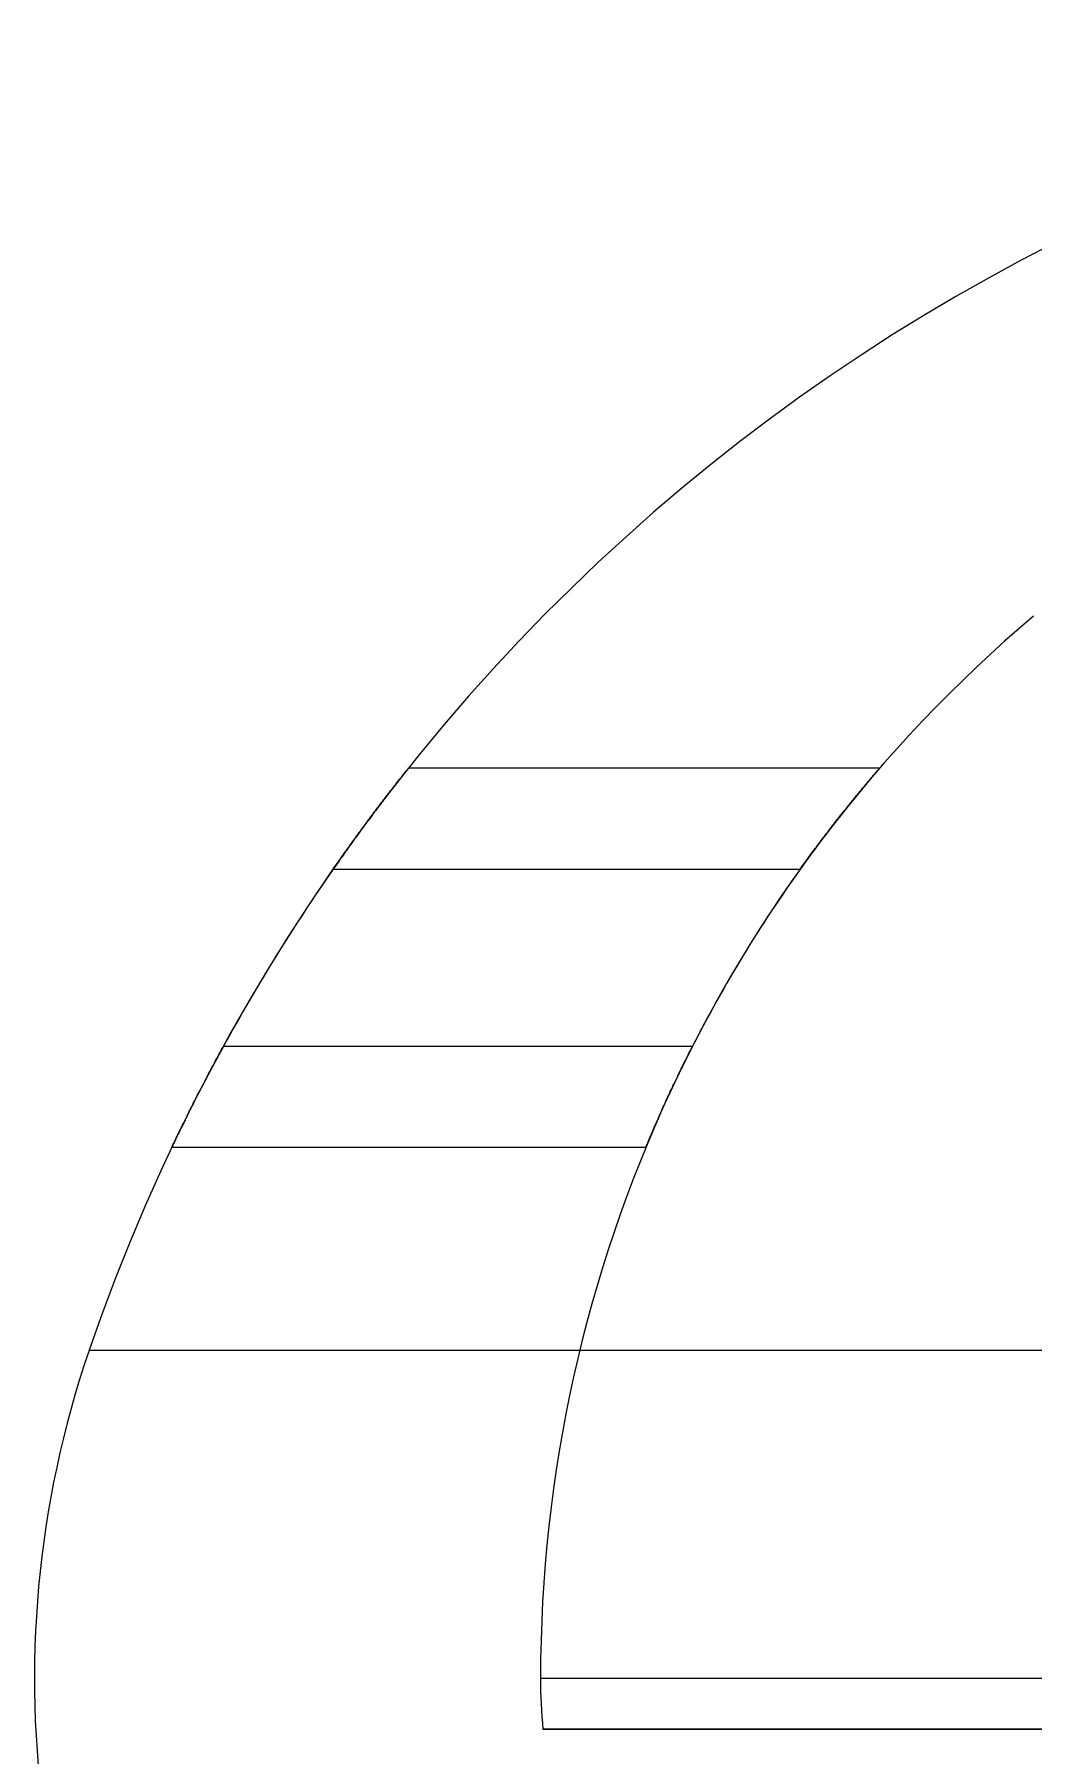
# Model space of a CAD drawing. Header units: millimetres. Extents: x -6 to 421, y -3 to 294.
# Drawn here: x 295.36 to 308.52, y 145.33 to 168.01 of the extents above; entities that cross this region are included whole.
import ezdxf

# ---------------------------------------------------------------- set-up
doc = ezdxf.new("R2010")
doc.units = ezdxf.units.MM

msp = doc.modelspace()

# ---------------------------------------------------------------- linework, layer by layer
at = {"color": 7, "linetype": 'Continuous', "lineweight": 15}
for p, q in [((300.287, 158.348), (306.495, 158.348)), ((299.293, 157.015), (305.445, 157.015)), ((297.847, 154.681), (304.026, 154.681)), ((297.166, 153.348), (303.412, 153.348)), ((315.356, 150.672), (296.077, 150.672)), ((315.356, 150.672), (296.077, 150.672)), ((315.865, 146.348), (302.023, 146.348)), ((315.865, 146.348), (302.023, 146.348)), ((317.356, 145.681), (302.056, 145.681)), ((317.356, 145.681), (302.056, 145.681)), ((323.689, 145.681), (302.056, 145.681)), ((302.056, 145.681), (317.023, 145.681)), ((316.356, 145.681), (302.056, 145.681))]:
    msp.add_line(p, q, dxfattribs=at)
for centre, radius, start, end in [((320.356, 142.348), 25.667, 18.9246, 161.0754), ((320.356, 142.348), 25.667, 18.9246, 161.0754), ((320.356, 146.348), 18.333, 130.2142, 180), ((320.356, 146.348), 18.333, 130.2142, 180), ((320.356, 146.348), 18.333, 130.2142, 180), ((320.356, 146.348), 18.333, 130.2142, 180), ((320.356, 146.348), 18.333, 130.2142, 180), ((320.356, 146.348), 18.333, 130.2142, 180), ((320.356, 146.348), 18.333, 130.2142, 180), ((320.356, 146.348), 18.333, 130.2142, 180), ((320.356, 146.348), 18.333, 130.2142, 180), ((320.356, 146.348), 18.333, 130.2142, 180), ((320.356, 146.348), 18.333, 130.2142, 180), ((320.356, 146.348), 18.333, 130.2142, 180), ((320.356, 146.348), 18.333, 130.2142, 180), ((320.356, 142.348), 25.667, 145.1501, 151.2807), ((320.356, 142.348), 25.667, 145.1501, 151.2807), ((320.356, 142.348), 25.667, 145.1501, 151.2807), ((320.356, 142.348), 25.667, 145.1501, 151.2807), ((320.356, 142.348), 25.667, 145.1501, 151.2807), ((320.356, 142.348), 25.667, 145.1501, 151.2807), ((320.356, 142.348), 25.667, 145.1501, 151.2807), ((320.356, 142.348), 25.667, 145.1501, 151.2807), ((320.356, 142.348), 25.667, 145.1501, 151.2807), ((320.356, 142.348), 25.667, 145.1501, 151.2807), ((320.356, 142.348), 25.667, 145.1501, 151.2807), ((320.356, 142.348), 25.667, 145.1501, 151.2807), ((320.356, 142.348), 25.667, 145.1501, 151.2807), ((320.356, 142.348), 25.667, 145.1501, 151.2807), ((320.356, 146.348), 18.333, 144.4215, 152.9643), ((320.356, 146.348), 18.333, 144.4215, 152.9643), ((320.356, 146.348), 18.333, 144.4215, 152.9643), ((320.356, 146.348), 18.333, 144.4215, 152.9643), ((320.356, 146.348), 18.333, 144.4215, 152.9643), ((320.356, 146.348), 18.333, 144.4215, 152.9643), ((320.356, 146.348), 18.333, 144.4215, 152.9643), ((320.356, 146.348), 18.333, 144.4215, 152.9643), ((320.356, 146.348), 18.333, 144.4215, 152.9643), ((320.356, 146.348), 18.333, 144.4215, 152.9643), ((320.356, 146.348), 18.333, 144.4215, 152.9643), ((320.356, 146.348), 18.333, 144.4215, 152.9643), ((320.356, 146.348), 18.333, 144.4215, 152.9643), ((320.356, 146.348), 18.333, 144.4215, 152.9643), ((308.689, 146.348), 13.333, 161.0754, 270), ((308.689, 146.348), 13.333, 161.0754, 270), ((308.689, 146.348), 6.667, 180, 185.7392), ((308.689, 146.348), 6.667, 180, 185.7392), ((308.689, 146.348), 6.667, 180, 185.7392), ((308.689, 146.348), 6.667, 180, 185.7392), ((308.689, 146.348), 6.667, 180, 185.7392), ((308.689, 146.348), 6.667, 180, 185.7392), ((308.689, 146.348), 6.667, 180, 185.7392), ((308.689, 146.348), 6.667, 180, 185.7392), ((308.689, 146.348), 6.667, 180, 185.7392), ((308.689, 146.348), 6.667, 180, 185.7392), ((308.689, 146.348), 6.667, 180, 185.7392), ((308.689, 146.348), 6.667, 180, 185.7392), ((308.689, 146.348), 6.667, 180, 185.7392)]:
    msp.add_arc(centre, radius, start, end, dxfattribs=at)
for points, knots in [([(300.287, 158.348), (300.287, 158.348), (300.286, 158.348), (300.284, 158.345), (300.276, 158.335), (300.263, 158.319), (300.246, 158.297), (300.224, 158.27), (300.199, 158.238), (300.17, 158.201), (300.137, 158.159), (300.099, 158.11), (300.056, 158.054), (300.01, 157.995), (299.958, 157.927), (299.9, 157.851), (299.837, 157.767), (299.771, 157.679), (299.707, 157.593), (299.648, 157.513), (299.593, 157.437), (299.537, 157.36), (299.48, 157.281), (299.423, 157.2), (299.36, 157.112), (299.317, 157.05), (299.293, 157.015)], [0, 0, 0, 0, 0.006837, 0.044663, 0.082491, 0.121433, 0.160377, 0.198131, 0.235888, 0.274501, 0.313117, 0.355982, 0.398851, 0.44258, 0.486313, 0.537952, 0.589595, 0.642278, 0.694963, 0.736293, 0.777651, 0.818983, 0.861272, 0.903588, 0.945878, 1, 1, 1, 1]), ([(299.293, 157.015), (299.311, 157.041), (299.347, 157.092), (299.401, 157.17), (299.456, 157.247), (299.513, 157.327), (299.573, 157.41), (299.635, 157.495), (299.697, 157.579), (299.758, 157.662), (299.819, 157.744), (299.873, 157.815), (299.92, 157.878), (299.961, 157.932), (300.001, 157.984), (300.04, 158.034), (300.077, 158.081), (300.114, 158.129), (300.15, 158.176), (300.181, 158.215), (300.205, 158.246), (300.225, 158.27), (300.244, 158.294), (300.261, 158.316), (300.274, 158.332), (300.282, 158.342), (300.286, 158.347), (300.286, 158.348), (300.287, 158.348)], [0, 0, 0, 0, 0.0401309, 0.0802623, 0.1207625, 0.1612629, 0.2076408, 0.2540545, 0.3004297, 0.3482689, 0.3961517, 0.4439847, 0.4791618, 0.5143586, 0.5495327, 0.58563, 0.621756, 0.6578481, 0.7007392, 0.7436268, 0.7729887, 0.8023749, 0.8317346, 0.8730798, 0.9144235, 0.9429397, 0.9714842, 1, 1, 1, 1]), ([(300.287, 158.348), (300.287, 158.348), (300.286, 158.348), (300.284, 158.345), (300.276, 158.335), (300.263, 158.319), (300.246, 158.297), (300.224, 158.27), (300.199, 158.238), (300.17, 158.201), (300.137, 158.159), (300.099, 158.11), (300.056, 158.054), (300.01, 157.995), (299.958, 157.927), (299.9, 157.851), (299.837, 157.767), (299.771, 157.679), (299.707, 157.593), (299.648, 157.513), (299.593, 157.437), (299.537, 157.36), (299.48, 157.281), (299.423, 157.2), (299.36, 157.112), (299.317, 157.05), (299.293, 157.015)], [0, 0, 0, 0, 0.006838, 0.044663, 0.082489, 0.121431, 0.160378, 0.198131, 0.235887, 0.274501, 0.313116, 0.355982, 0.398851, 0.442579, 0.486313, 0.537951, 0.589596, 0.642278, 0.694963, 0.736293, 0.777651, 0.818983, 0.861272, 0.903588, 0.945878, 1, 1, 1, 1]), ([(299.293, 157.015), (299.311, 157.041), (299.347, 157.092), (299.401, 157.17), (299.456, 157.247), (299.513, 157.327), (299.573, 157.41), (299.635, 157.495), (299.697, 157.579), (299.758, 157.662), (299.819, 157.744), (299.873, 157.815), (299.92, 157.878), (299.961, 157.932), (300.001, 157.984), (300.04, 158.034), (300.077, 158.081), (300.114, 158.129), (300.15, 158.176), (300.181, 158.215), (300.205, 158.246), (300.225, 158.27), (300.244, 158.294), (300.261, 158.316), (300.274, 158.332), (300.282, 158.342), (300.286, 158.347), (300.286, 158.348), (300.287, 158.348)], [0, 0, 0, 0, 0.040131, 0.080262, 0.120762, 0.161263, 0.207641, 0.254055, 0.30043, 0.348269, 0.396152, 0.443985, 0.479162, 0.514359, 0.549533, 0.585631, 0.621756, 0.657848, 0.70074, 0.743627, 0.77299, 0.802376, 0.831735, 0.873081, 0.914423, 0.94294, 0.971484, 1, 1, 1, 1]), ([(300.287, 158.348), (300.287, 158.348), (300.286, 158.348), (300.284, 158.345), (300.276, 158.335), (300.263, 158.319), (300.246, 158.297), (300.224, 158.27), (300.199, 158.238), (300.17, 158.201), (300.137, 158.159), (300.099, 158.11), (300.056, 158.054), (300.01, 157.995), (299.958, 157.927), (299.9, 157.851), (299.837, 157.767), (299.771, 157.679), (299.707, 157.593), (299.648, 157.513), (299.593, 157.437), (299.537, 157.36), (299.48, 157.281), (299.423, 157.2), (299.36, 157.112), (299.317, 157.05), (299.293, 157.015)], [0, 0, 0, 0, 0.006837, 0.044663, 0.082491, 0.121433, 0.160377, 0.198131, 0.235888, 0.274501, 0.313116, 0.355982, 0.398851, 0.44258, 0.486313, 0.537952, 0.589595, 0.642278, 0.694962, 0.736293, 0.777651, 0.818983, 0.861272, 0.903588, 0.945878, 1, 1, 1, 1]), ([(299.293, 157.015), (299.311, 157.041), (299.347, 157.092), (299.401, 157.17), (299.456, 157.247), (299.513, 157.327), (299.573, 157.41), (299.635, 157.495), (299.697, 157.579), (299.758, 157.662), (299.819, 157.744), (299.873, 157.815), (299.92, 157.878), (299.961, 157.932), (300.001, 157.984), (300.04, 158.034), (300.077, 158.081), (300.114, 158.129), (300.15, 158.176), (300.181, 158.215), (300.205, 158.246), (300.225, 158.27), (300.244, 158.294), (300.261, 158.316), (300.274, 158.332), (300.282, 158.342), (300.286, 158.347), (300.286, 158.348), (300.287, 158.348)], [0, 0, 0, 0, 0.040131, 0.080262, 0.120762, 0.161263, 0.207641, 0.254055, 0.30043, 0.348269, 0.396152, 0.443985, 0.479162, 0.514359, 0.549533, 0.585631, 0.621756, 0.657848, 0.70074, 0.743627, 0.77299, 0.802376, 0.831735, 0.873081, 0.914423, 0.94294, 0.971484, 1, 1, 1, 1]), ([(299.293, 157.015), (299.311, 157.041), (299.347, 157.092), (299.401, 157.17), (299.456, 157.247), (299.513, 157.327), (299.573, 157.41), (299.635, 157.495), (299.697, 157.579), (299.758, 157.662), (299.819, 157.744), (299.873, 157.815), (299.92, 157.878), (299.961, 157.932), (300.001, 157.984), (300.04, 158.034), (300.077, 158.081), (300.114, 158.129), (300.15, 158.176), (300.181, 158.215), (300.205, 158.246), (300.225, 158.27), (300.244, 158.294), (300.261, 158.316), (300.274, 158.332), (300.282, 158.342), (300.286, 158.347), (300.286, 158.348), (300.287, 158.348)], [0, 0, 0, 0, 0.040131, 0.080262, 0.120763, 0.161263, 0.207641, 0.254055, 0.30043, 0.348269, 0.396152, 0.443985, 0.479162, 0.514359, 0.549533, 0.585631, 0.621756, 0.657849, 0.70074, 0.743627, 0.77299, 0.802375, 0.831735, 0.873081, 0.914423, 0.94294, 0.971485, 1, 1, 1, 1]), ([(300.287, 158.348), (300.287, 158.348), (300.286, 158.348), (300.284, 158.345), (300.276, 158.335), (300.263, 158.319), (300.246, 158.297), (300.224, 158.27), (300.199, 158.238), (300.17, 158.201), (300.137, 158.159), (300.099, 158.11), (300.056, 158.054), (300.01, 157.995), (299.958, 157.927), (299.9, 157.851), (299.837, 157.767), (299.771, 157.679), (299.707, 157.593), (299.648, 157.513), (299.593, 157.437), (299.537, 157.36), (299.48, 157.281), (299.423, 157.2), (299.36, 157.112), (299.317, 157.05), (299.293, 157.015)], [0, 0, 0, 0, 0.006838, 0.044664, 0.082491, 0.121433, 0.160378, 0.198132, 0.235888, 0.274502, 0.313117, 0.355982, 0.398851, 0.44258, 0.486313, 0.537952, 0.589595, 0.642278, 0.694962, 0.736293, 0.777651, 0.818983, 0.861272, 0.903588, 0.945878, 1, 1, 1, 1]), ([(300.287, 158.348), (300.287, 158.348), (300.286, 158.348), (300.284, 158.345), (300.276, 158.335), (300.263, 158.319), (300.246, 158.297), (300.224, 158.27), (300.199, 158.238), (300.17, 158.201), (300.137, 158.159), (300.099, 158.11), (300.056, 158.054), (300.01, 157.995), (299.958, 157.927), (299.9, 157.851), (299.837, 157.767), (299.771, 157.679), (299.707, 157.593), (299.648, 157.513), (299.593, 157.437), (299.537, 157.36), (299.48, 157.281), (299.423, 157.2), (299.36, 157.112), (299.317, 157.05), (299.293, 157.015)], [0, 0, 0, 0, 0.006837, 0.044663, 0.082491, 0.121433, 0.160377, 0.198131, 0.235888, 0.274501, 0.313116, 0.355982, 0.398851, 0.44258, 0.486313, 0.537952, 0.589595, 0.642278, 0.694962, 0.736293, 0.777651, 0.818983, 0.861272, 0.903588, 0.945878, 1, 1, 1, 1]), ([(299.293, 157.015), (299.311, 157.041), (299.347, 157.092), (299.401, 157.17), (299.456, 157.247), (299.513, 157.327), (299.573, 157.41), (299.635, 157.495), (299.697, 157.579), (299.758, 157.662), (299.819, 157.744), (299.873, 157.815), (299.92, 157.878), (299.961, 157.932), (300.001, 157.984), (300.04, 158.034), (300.077, 158.081), (300.114, 158.129), (300.15, 158.176), (300.181, 158.215), (300.205, 158.246), (300.225, 158.27), (300.244, 158.294), (300.261, 158.316), (300.274, 158.332), (300.282, 158.342), (300.286, 158.347), (300.286, 158.348), (300.287, 158.348)], [0, 0, 0, 0, 0.040131, 0.080262, 0.120762, 0.161263, 0.207641, 0.254055, 0.30043, 0.348269, 0.396152, 0.443985, 0.479162, 0.514359, 0.549533, 0.585631, 0.621756, 0.657848, 0.70074, 0.743627, 0.77299, 0.802376, 0.831735, 0.873081, 0.914423, 0.94294, 0.971484, 1, 1, 1, 1]), ([(299.293, 157.015), (299.311, 157.041), (299.347, 157.092), (299.401, 157.17), (299.456, 157.247), (299.513, 157.327), (299.573, 157.41), (299.635, 157.495), (299.697, 157.579), (299.758, 157.662), (299.819, 157.744), (299.873, 157.815), (299.92, 157.878), (299.961, 157.932), (300.001, 157.984), (300.04, 158.034), (300.077, 158.081), (300.114, 158.129), (300.15, 158.176), (300.181, 158.215), (300.205, 158.246), (300.225, 158.27), (300.244, 158.294), (300.261, 158.316), (300.274, 158.332), (300.282, 158.342), (300.286, 158.347), (300.286, 158.348), (300.287, 158.348)], [0, 0, 0, 0, 0.0401309, 0.0802624, 0.1207628, 0.1612632, 0.2076412, 0.2540549, 0.3004302, 0.3482694, 0.3961523, 0.4439853, 0.4791624, 0.5143593, 0.5495326, 0.5856317, 0.6217568, 0.657849, 0.7007402, 0.7436267, 0.7729897, 0.8023772, 0.8317345, 0.873081, 0.9144234, 0.9429396, 0.9714856, 1, 1, 1, 1]), ([(300.287, 158.348), (300.287, 158.348), (300.286, 158.348), (300.284, 158.345), (300.276, 158.335), (300.263, 158.319), (300.246, 158.297), (300.224, 158.27), (300.199, 158.238), (300.17, 158.201), (300.137, 158.159), (300.099, 158.11), (300.056, 158.054), (300.01, 157.995), (299.958, 157.927), (299.9, 157.851), (299.837, 157.767), (299.771, 157.679), (299.707, 157.593), (299.648, 157.513), (299.593, 157.437), (299.537, 157.36), (299.48, 157.281), (299.423, 157.2), (299.36, 157.112), (299.317, 157.05), (299.293, 157.015)], [0, 0, 0, 0, 0.006837, 0.044663, 0.082491, 0.121433, 0.160377, 0.198131, 0.235888, 0.274501, 0.313116, 0.355982, 0.398851, 0.44258, 0.486313, 0.537952, 0.589595, 0.642278, 0.694962, 0.736293, 0.777651, 0.818983, 0.861272, 0.903588, 0.945878, 1, 1, 1, 1]), ([(300.287, 158.348), (300.287, 158.348), (300.286, 158.348), (300.284, 158.345), (300.276, 158.335), (300.263, 158.319), (300.246, 158.297), (300.224, 158.27), (300.199, 158.238), (300.17, 158.201), (300.137, 158.159), (300.099, 158.11), (300.056, 158.054), (300.01, 157.995), (299.958, 157.927), (299.9, 157.851), (299.837, 157.767), (299.771, 157.679), (299.707, 157.593), (299.648, 157.513), (299.593, 157.437), (299.537, 157.36), (299.48, 157.281), (299.423, 157.2), (299.36, 157.112), (299.317, 157.05), (299.293, 157.015)], [0, 0, 0, 0, 0.0068374, 0.0446636, 0.0824907, 0.1214327, 0.1603772, 0.1981314, 0.2358882, 0.2745014, 0.3131169, 0.3559823, 0.3988512, 0.4425805, 0.4863131, 0.537952, 0.5895955, 0.6422779, 0.6949625, 0.7362931, 0.7776509, 0.8189834, 0.8612725, 0.9035884, 0.9458777, 1, 1, 1, 1]), ([(299.293, 157.015), (299.311, 157.041), (299.347, 157.092), (299.401, 157.17), (299.456, 157.247), (299.513, 157.327), (299.573, 157.41), (299.635, 157.495), (299.697, 157.579), (299.758, 157.662), (299.819, 157.744), (299.873, 157.815), (299.92, 157.878), (299.961, 157.932), (300.001, 157.984), (300.04, 158.034), (300.077, 158.081), (300.114, 158.129), (300.15, 158.176), (300.181, 158.215), (300.205, 158.246), (300.225, 158.27), (300.244, 158.294), (300.261, 158.316), (300.274, 158.332), (300.282, 158.342), (300.286, 158.347), (300.286, 158.348), (300.287, 158.348)], [0, 0, 0, 0, 0.040131, 0.080262, 0.120763, 0.161263, 0.207641, 0.254055, 0.30043, 0.348269, 0.396152, 0.443985, 0.479162, 0.514359, 0.549533, 0.585631, 0.621756, 0.657848, 0.70074, 0.743627, 0.77299, 0.802376, 0.831735, 0.873081, 0.914423, 0.94294, 0.971485, 1, 1, 1, 1]), ([(306.495, 158.348), (306.495, 158.348), (306.494, 158.346), (306.487, 158.338), (306.474, 158.324), (306.457, 158.304), (306.437, 158.28), (306.412, 158.251), (306.383, 158.217), (306.352, 158.181), (306.319, 158.142), (306.285, 158.101), (306.248, 158.057), (306.209, 158.01), (306.169, 157.96), (306.123, 157.904), (306.073, 157.842), (306.017, 157.772), (305.96, 157.7), (305.901, 157.625), (305.84, 157.547), (305.782, 157.47), (305.724, 157.395), (305.669, 157.321), (305.613, 157.246), (305.557, 157.17), (305.501, 157.093), (305.464, 157.041), (305.445, 157.015)], [0, 0, 0, 0, 0.036245, 0.072492, 0.109812, 0.147136, 0.183218, 0.219303, 0.256189, 0.293079, 0.327016, 0.360985, 0.394929, 0.42984, 0.464778, 0.499694, 0.542592, 0.585527, 0.628431, 0.672564, 0.71673, 0.760866, 0.800321, 0.839797, 0.879252, 0.919494, 0.959759, 1, 1, 1, 1]), ([(305.445, 157.015), (305.463, 157.039), (305.498, 157.088), (305.551, 157.161), (305.604, 157.233), (305.661, 157.311), (305.723, 157.393), (305.788, 157.478), (305.853, 157.563), (305.917, 157.646), (305.982, 157.728), (306.039, 157.8), (306.09, 157.864), (306.135, 157.919), (306.178, 157.972), (306.221, 158.023), (306.261, 158.072), (306.302, 158.121), (306.342, 158.168), (306.375, 158.208), (306.402, 158.239), (306.423, 158.264), (306.442, 158.286), (306.457, 158.304), (306.471, 158.319), (306.481, 158.332), (306.489, 158.341), (306.494, 158.347), (306.495, 158.348), (306.495, 158.348), (306.495, 158.348)], [0, 0, 0, 0, 0.037803, 0.075606, 0.113711, 0.151816, 0.198408, 0.245034, 0.291624, 0.339616, 0.38765, 0.435635, 0.471495, 0.507376, 0.543233, 0.580015, 0.616826, 0.653605, 0.696, 0.738391, 0.767398, 0.796427, 0.825427, 0.853742, 0.882081, 0.910392, 0.939824, 0.969288, 0.998719, 1, 1, 1, 1]), ([(306.495, 158.348), (306.495, 158.348), (306.494, 158.346), (306.487, 158.338), (306.474, 158.324), (306.457, 158.304), (306.437, 158.28), (306.412, 158.251), (306.383, 158.217), (306.352, 158.181), (306.319, 158.142), (306.285, 158.101), (306.248, 158.057), (306.209, 158.01), (306.169, 157.96), (306.123, 157.904), (306.073, 157.842), (306.017, 157.772), (305.96, 157.7), (305.901, 157.625), (305.84, 157.547), (305.782, 157.47), (305.724, 157.395), (305.669, 157.321), (305.613, 157.246), (305.557, 157.17), (305.501, 157.093), (305.464, 157.041), (305.445, 157.015)], [0, 0, 0, 0, 0.0362452, 0.0724915, 0.1098126, 0.1471353, 0.1832178, 0.219302, 0.2561889, 0.2930783, 0.327016, 0.3609854, 0.3949292, 0.4298404, 0.464778, 0.4996937, 0.5425919, 0.5855273, 0.6284307, 0.6725639, 0.7167302, 0.7608663, 0.800321, 0.839797, 0.8792521, 0.9194944, 0.9597585, 1, 1, 1, 1]), ([(305.445, 157.015), (305.463, 157.039), (305.498, 157.088), (305.551, 157.161), (305.604, 157.233), (305.661, 157.311), (305.723, 157.393), (305.788, 157.478), (305.853, 157.563), (305.917, 157.646), (305.982, 157.728), (306.039, 157.8), (306.09, 157.864), (306.135, 157.919), (306.178, 157.972), (306.221, 158.023), (306.261, 158.072), (306.302, 158.121), (306.342, 158.168), (306.375, 158.208), (306.402, 158.239), (306.423, 158.264), (306.442, 158.286), (306.457, 158.304), (306.471, 158.319), (306.481, 158.332), (306.489, 158.341), (306.494, 158.347), (306.495, 158.348), (306.495, 158.348), (306.495, 158.348)], [0, 0, 0, 0, 0.037803, 0.075606, 0.113711, 0.151816, 0.198408, 0.245034, 0.291623, 0.339616, 0.387649, 0.435635, 0.471495, 0.507375, 0.543232, 0.580015, 0.616826, 0.653603, 0.695999, 0.738389, 0.767395, 0.796424, 0.825427, 0.853741, 0.882081, 0.910391, 0.939823, 0.969288, 0.998718, 1, 1, 1, 1]), ([(306.495, 158.348), (306.495, 158.348), (306.494, 158.346), (306.487, 158.338), (306.474, 158.324), (306.457, 158.304), (306.437, 158.28), (306.412, 158.251), (306.383, 158.217), (306.352, 158.181), (306.319, 158.142), (306.285, 158.101), (306.248, 158.057), (306.209, 158.01), (306.169, 157.96), (306.123, 157.904), (306.073, 157.842), (306.017, 157.772), (305.96, 157.7), (305.901, 157.625), (305.84, 157.547), (305.782, 157.47), (305.724, 157.395), (305.669, 157.321), (305.613, 157.246), (305.557, 157.17), (305.501, 157.093), (305.464, 157.041), (305.445, 157.015)], [0, 0, 0, 0, 0.036245, 0.072491, 0.109813, 0.147136, 0.183218, 0.219303, 0.256189, 0.293078, 0.327016, 0.360985, 0.394929, 0.42984, 0.464778, 0.499694, 0.542592, 0.585527, 0.628431, 0.672564, 0.71673, 0.760866, 0.800321, 0.839797, 0.879252, 0.919494, 0.959759, 1, 1, 1, 1]), ([(305.445, 157.015), (305.463, 157.039), (305.498, 157.088), (305.551, 157.161), (305.604, 157.233), (305.661, 157.311), (305.723, 157.393), (305.788, 157.478), (305.853, 157.563), (305.917, 157.646), (305.982, 157.728), (306.039, 157.8), (306.09, 157.864), (306.135, 157.919), (306.178, 157.972), (306.221, 158.023), (306.261, 158.072), (306.302, 158.121), (306.342, 158.168), (306.375, 158.208), (306.402, 158.239), (306.423, 158.264), (306.442, 158.286), (306.457, 158.304), (306.471, 158.319), (306.481, 158.332), (306.489, 158.341), (306.494, 158.347), (306.495, 158.348), (306.495, 158.348), (306.495, 158.348)], [0, 0, 0, 0, 0.037803, 0.075606, 0.113711, 0.151816, 0.198408, 0.245034, 0.291624, 0.339616, 0.387649, 0.435635, 0.471495, 0.507375, 0.543232, 0.580015, 0.616826, 0.653604, 0.695999, 0.73839, 0.767397, 0.796425, 0.825427, 0.853741, 0.882081, 0.910392, 0.939823, 0.969288, 0.998718, 1, 1, 1, 1]), ([(306.495, 158.348), (306.495, 158.348), (306.494, 158.346), (306.487, 158.338), (306.474, 158.324), (306.457, 158.304), (306.437, 158.28), (306.412, 158.251), (306.383, 158.217), (306.352, 158.181), (306.319, 158.142), (306.285, 158.101), (306.248, 158.057), (306.209, 158.01), (306.169, 157.96), (306.123, 157.904), (306.073, 157.842), (306.017, 157.772), (305.96, 157.7), (305.901, 157.625), (305.84, 157.547), (305.782, 157.47), (305.724, 157.395), (305.669, 157.321), (305.613, 157.246), (305.557, 157.17), (305.501, 157.093), (305.464, 157.041), (305.445, 157.015)], [0, 0, 0, 0, 0.036245, 0.072491, 0.109813, 0.147135, 0.183217, 0.219303, 0.256188, 0.293077, 0.327016, 0.360985, 0.394928, 0.42984, 0.464777, 0.499693, 0.542592, 0.585527, 0.628431, 0.672563, 0.71673, 0.760866, 0.800321, 0.839797, 0.879252, 0.919494, 0.959759, 1, 1, 1, 1]), ([(305.445, 157.015), (305.463, 157.039), (305.498, 157.088), (305.551, 157.161), (305.604, 157.233), (305.661, 157.311), (305.723, 157.393), (305.788, 157.478), (305.853, 157.563), (305.917, 157.646), (305.982, 157.728), (306.039, 157.8), (306.09, 157.864), (306.135, 157.919), (306.178, 157.972), (306.221, 158.023), (306.261, 158.072), (306.302, 158.121), (306.342, 158.168), (306.375, 158.208), (306.402, 158.239), (306.423, 158.264), (306.442, 158.286), (306.457, 158.304), (306.471, 158.319), (306.481, 158.332), (306.489, 158.341), (306.494, 158.347), (306.495, 158.348), (306.495, 158.348), (306.495, 158.348)], [0, 0, 0, 0, 0.037803, 0.075606, 0.113711, 0.151816, 0.198408, 0.245034, 0.291624, 0.339616, 0.387649, 0.435635, 0.471495, 0.507375, 0.543232, 0.580015, 0.616826, 0.653604, 0.695999, 0.73839, 0.767397, 0.796425, 0.825427, 0.853741, 0.882081, 0.910392, 0.939823, 0.969288, 0.998718, 1, 1, 1, 1]), ([(306.495, 158.348), (306.495, 158.348), (306.494, 158.346), (306.487, 158.338), (306.474, 158.324), (306.457, 158.304), (306.437, 158.28), (306.412, 158.251), (306.383, 158.217), (306.352, 158.181), (306.319, 158.142), (306.285, 158.101), (306.248, 158.057), (306.209, 158.01), (306.169, 157.96), (306.123, 157.904), (306.073, 157.842), (306.017, 157.772), (305.96, 157.7), (305.901, 157.625), (305.84, 157.547), (305.782, 157.47), (305.724, 157.395), (305.669, 157.321), (305.613, 157.246), (305.557, 157.17), (305.501, 157.093), (305.464, 157.041), (305.445, 157.015)], [0, 0, 0, 0, 0.0362452, 0.0724915, 0.1098126, 0.1471353, 0.1832178, 0.219302, 0.2561889, 0.2930783, 0.327016, 0.3609854, 0.3949292, 0.4298404, 0.464778, 0.4996937, 0.5425919, 0.5855273, 0.6284307, 0.6725639, 0.7167302, 0.7608663, 0.800321, 0.839797, 0.8792521, 0.9194944, 0.9597585, 1, 1, 1, 1]), ([(306.495, 158.348), (306.495, 158.348), (306.494, 158.346), (306.487, 158.338), (306.474, 158.324), (306.457, 158.304), (306.437, 158.28), (306.412, 158.251), (306.383, 158.217), (306.352, 158.181), (306.319, 158.142), (306.285, 158.101), (306.248, 158.057), (306.209, 158.01), (306.169, 157.96), (306.123, 157.904), (306.073, 157.842), (306.017, 157.772), (305.96, 157.7), (305.901, 157.625), (305.84, 157.547), (305.782, 157.47), (305.724, 157.395), (305.669, 157.321), (305.613, 157.246), (305.557, 157.17), (305.501, 157.093), (305.464, 157.041), (305.445, 157.015)], [0, 0, 0, 0, 0.0362452, 0.0724915, 0.1098126, 0.1471353, 0.1832178, 0.219302, 0.2561889, 0.2930783, 0.327016, 0.3609854, 0.3949292, 0.4298404, 0.464778, 0.4996937, 0.5425919, 0.5855273, 0.6284307, 0.6725639, 0.7167302, 0.7608663, 0.800321, 0.839797, 0.8792521, 0.9194944, 0.9597585, 1, 1, 1, 1]), ([(305.445, 157.015), (305.463, 157.039), (305.498, 157.088), (305.551, 157.161), (305.604, 157.233), (305.661, 157.311), (305.723, 157.393), (305.788, 157.478), (305.853, 157.563), (305.917, 157.646), (305.982, 157.728), (306.039, 157.8), (306.09, 157.864), (306.135, 157.919), (306.178, 157.972), (306.221, 158.023), (306.261, 158.072), (306.302, 158.121), (306.342, 158.168), (306.375, 158.208), (306.402, 158.239), (306.423, 158.264), (306.442, 158.286), (306.457, 158.304), (306.471, 158.319), (306.481, 158.332), (306.489, 158.341), (306.494, 158.347), (306.495, 158.348), (306.495, 158.348), (306.495, 158.348)], [0, 0, 0, 0, 0.037803, 0.075606, 0.113711, 0.151816, 0.198408, 0.245034, 0.291624, 0.339616, 0.387649, 0.435635, 0.471495, 0.507375, 0.543232, 0.580015, 0.616827, 0.653604, 0.695999, 0.73839, 0.767396, 0.796425, 0.825427, 0.853741, 0.882081, 0.910392, 0.939823, 0.969288, 0.998718, 1, 1, 1, 1]), ([(305.445, 157.015), (305.463, 157.039), (305.498, 157.088), (305.551, 157.161), (305.604, 157.233), (305.661, 157.311), (305.723, 157.393), (305.788, 157.478), (305.853, 157.563), (305.917, 157.646), (305.982, 157.728), (306.039, 157.8), (306.09, 157.864), (306.135, 157.919), (306.178, 157.972), (306.221, 158.023), (306.261, 158.072), (306.302, 158.121), (306.342, 158.168), (306.375, 158.208), (306.402, 158.239), (306.423, 158.264), (306.442, 158.286), (306.457, 158.304), (306.471, 158.319), (306.481, 158.332), (306.489, 158.341), (306.494, 158.347), (306.495, 158.348), (306.495, 158.348), (306.495, 158.348)], [0, 0, 0, 0, 0.037803, 0.075606, 0.113711, 0.151816, 0.198408, 0.245034, 0.291624, 0.339616, 0.387649, 0.435635, 0.471495, 0.507375, 0.543232, 0.580015, 0.616827, 0.653604, 0.695999, 0.738389, 0.767396, 0.796425, 0.825427, 0.853741, 0.882081, 0.910391, 0.939823, 0.969289, 0.998719, 1, 1, 1, 1]), ([(306.495, 158.348), (306.495, 158.348), (306.494, 158.346), (306.487, 158.338), (306.474, 158.324), (306.457, 158.304), (306.437, 158.28), (306.412, 158.251), (306.383, 158.217), (306.352, 158.181), (306.319, 158.142), (306.285, 158.101), (306.248, 158.057), (306.209, 158.01), (306.169, 157.96), (306.123, 157.904), (306.073, 157.842), (306.017, 157.772), (305.96, 157.7), (305.901, 157.625), (305.84, 157.547), (305.782, 157.47), (305.724, 157.395), (305.669, 157.321), (305.613, 157.246), (305.557, 157.17), (305.501, 157.093), (305.464, 157.041), (305.445, 157.015)], [0, 0, 0, 0, 0.036246, 0.072492, 0.109813, 0.147136, 0.183218, 0.219303, 0.256189, 0.293079, 0.327016, 0.360985, 0.394929, 0.42984, 0.464778, 0.499694, 0.542592, 0.585528, 0.628431, 0.672564, 0.71673, 0.760866, 0.800321, 0.839797, 0.879252, 0.919494, 0.959759, 1, 1, 1, 1]), ([(305.445, 157.015), (305.463, 157.039), (305.498, 157.088), (305.551, 157.161), (305.604, 157.233), (305.661, 157.311), (305.723, 157.393), (305.788, 157.478), (305.853, 157.563), (305.917, 157.646), (305.982, 157.728), (306.039, 157.8), (306.09, 157.864), (306.135, 157.919), (306.178, 157.972), (306.221, 158.023), (306.261, 158.072), (306.302, 158.121), (306.342, 158.168), (306.375, 158.208), (306.402, 158.239), (306.423, 158.264), (306.442, 158.286), (306.457, 158.304), (306.471, 158.319), (306.481, 158.332), (306.489, 158.341), (306.494, 158.347), (306.495, 158.348), (306.495, 158.348), (306.495, 158.348)], [0, 0, 0, 0, 0.037803, 0.075606, 0.113711, 0.151816, 0.198408, 0.245034, 0.291624, 0.339616, 0.387649, 0.435635, 0.471495, 0.507375, 0.543232, 0.580015, 0.616826, 0.653604, 0.695999, 0.73839, 0.767397, 0.796425, 0.825427, 0.853741, 0.882081, 0.910392, 0.939823, 0.969288, 0.998718, 1, 1, 1, 1]), ([(297.847, 154.681), (297.832, 154.655), (297.803, 154.601), (297.759, 154.52), (297.715, 154.439), (297.672, 154.358), (297.629, 154.277), (297.588, 154.197), (297.548, 154.12), (297.51, 154.045), (297.472, 153.972), (297.436, 153.9), (297.4, 153.83), (297.368, 153.765), (297.34, 153.707), (297.314, 153.654), (297.289, 153.604), (297.266, 153.557), (297.245, 153.514), (297.228, 153.477), (297.213, 153.446), (297.2, 153.42), (297.19, 153.398), (297.181, 153.379), (297.174, 153.365), (297.169, 153.355), (297.166, 153.349), (297.166, 153.348), (297.166, 153.348)], [0, 0, 0, 0, 0.0412789, 0.0825872, 0.1238644, 0.1663029, 0.2087751, 0.2512109, 0.2925218, 0.3338667, 0.375175, 0.4179218, 0.4607122, 0.5034547, 0.5411027, 0.5787836, 0.6164276, 0.6554687, 0.694551, 0.7335879, 0.7669507, 0.8003428, 0.8337043, 0.868214, 0.9027585, 0.9372678, 0.9685812, 1, 1, 1, 1]), ([(297.166, 153.348), (297.166, 153.348), (297.166, 153.349), (297.169, 153.355), (297.173, 153.364), (297.18, 153.378), (297.19, 153.4), (297.205, 153.431), (297.224, 153.47), (297.246, 153.516), (297.272, 153.568), (297.3, 153.627), (297.332, 153.692), (297.368, 153.764), (297.406, 153.841), (297.449, 153.926), (297.494, 154.014), (297.537, 154.098), (297.577, 154.176), (297.613, 154.245), (297.65, 154.316), (297.689, 154.389), (297.728, 154.462), (297.767, 154.536), (297.807, 154.609), (297.833, 154.657), (297.847, 154.681)], [0, 0, 0, 0, 0.030901, 0.061802, 0.093112, 0.124422, 0.169512, 0.214603, 0.26092, 0.307239, 0.353927, 0.400616, 0.448471, 0.496329, 0.546744, 0.597161, 0.648779, 0.7004, 0.737522, 0.77467, 0.811793, 0.849806, 0.887844, 0.925859, 0.962886, 1, 1, 1, 1]), ([(297.166, 153.348), (297.166, 153.348), (297.166, 153.349), (297.169, 153.355), (297.173, 153.364), (297.18, 153.378), (297.19, 153.4), (297.205, 153.431), (297.224, 153.47), (297.246, 153.516), (297.272, 153.568), (297.3, 153.627), (297.332, 153.692), (297.368, 153.764), (297.406, 153.841), (297.449, 153.926), (297.494, 154.014), (297.537, 154.098), (297.577, 154.176), (297.613, 154.245), (297.65, 154.316), (297.689, 154.389), (297.728, 154.462), (297.767, 154.536), (297.807, 154.609), (297.833, 154.657), (297.847, 154.681)], [0, 0, 0, 0, 0.030901, 0.0618, 0.093111, 0.124421, 0.169512, 0.214603, 0.26092, 0.307238, 0.353926, 0.400616, 0.448471, 0.49633, 0.546743, 0.597161, 0.648779, 0.7004, 0.737522, 0.774669, 0.811793, 0.849806, 0.887844, 0.925859, 0.962886, 1, 1, 1, 1]), ([(297.847, 154.681), (297.832, 154.655), (297.803, 154.601), (297.759, 154.52), (297.715, 154.439), (297.672, 154.358), (297.629, 154.277), (297.588, 154.197), (297.548, 154.12), (297.51, 154.045), (297.472, 153.972), (297.436, 153.9), (297.4, 153.83), (297.368, 153.765), (297.34, 153.707), (297.314, 153.654), (297.289, 153.604), (297.266, 153.557), (297.245, 153.514), (297.228, 153.477), (297.213, 153.446), (297.2, 153.42), (297.19, 153.398), (297.181, 153.379), (297.174, 153.365), (297.169, 153.355), (297.166, 153.349), (297.166, 153.348), (297.166, 153.348)], [0, 0, 0, 0, 0.041279, 0.082587, 0.123864, 0.166303, 0.208775, 0.251211, 0.292522, 0.333867, 0.375175, 0.417922, 0.460712, 0.503455, 0.541103, 0.578783, 0.616427, 0.655467, 0.69455, 0.733587, 0.766951, 0.800342, 0.833706, 0.868214, 0.90276, 0.937267, 0.968582, 1, 1, 1, 1]), ([(297.847, 154.681), (297.832, 154.655), (297.803, 154.601), (297.759, 154.52), (297.715, 154.439), (297.672, 154.358), (297.629, 154.277), (297.588, 154.197), (297.548, 154.12), (297.51, 154.045), (297.472, 153.972), (297.436, 153.9), (297.4, 153.83), (297.368, 153.765), (297.34, 153.707), (297.314, 153.654), (297.289, 153.604), (297.266, 153.557), (297.245, 153.514), (297.228, 153.477), (297.213, 153.446), (297.2, 153.42), (297.19, 153.398), (297.181, 153.379), (297.174, 153.365), (297.169, 153.355), (297.166, 153.349), (297.166, 153.348), (297.166, 153.348)], [0, 0, 0, 0, 0.041279, 0.082587, 0.123864, 0.166303, 0.208775, 0.251211, 0.292522, 0.333867, 0.375175, 0.417922, 0.460713, 0.503455, 0.541103, 0.578784, 0.616428, 0.655469, 0.694552, 0.733588, 0.766951, 0.800343, 0.833704, 0.868214, 0.902758, 0.937268, 0.968582, 1, 1, 1, 1]), ([(297.166, 153.348), (297.166, 153.348), (297.166, 153.349), (297.169, 153.355), (297.173, 153.364), (297.18, 153.378), (297.19, 153.4), (297.205, 153.431), (297.224, 153.47), (297.246, 153.516), (297.272, 153.568), (297.3, 153.627), (297.332, 153.692), (297.368, 153.764), (297.406, 153.841), (297.449, 153.926), (297.494, 154.014), (297.537, 154.098), (297.577, 154.176), (297.613, 154.245), (297.65, 154.316), (297.689, 154.389), (297.728, 154.462), (297.767, 154.536), (297.807, 154.609), (297.833, 154.657), (297.847, 154.681)], [0, 0, 0, 0, 0.030901, 0.0618, 0.093111, 0.124421, 0.169512, 0.214603, 0.26092, 0.307238, 0.353926, 0.400616, 0.448471, 0.49633, 0.546743, 0.597161, 0.648779, 0.7004, 0.737522, 0.774669, 0.811793, 0.849806, 0.887844, 0.925859, 0.962886, 1, 1, 1, 1]), ([(297.847, 154.681), (297.832, 154.655), (297.803, 154.601), (297.759, 154.52), (297.715, 154.439), (297.672, 154.358), (297.629, 154.277), (297.588, 154.197), (297.548, 154.12), (297.51, 154.045), (297.472, 153.972), (297.436, 153.9), (297.4, 153.83), (297.368, 153.765), (297.34, 153.707), (297.314, 153.654), (297.289, 153.604), (297.266, 153.557), (297.245, 153.514), (297.228, 153.477), (297.213, 153.446), (297.2, 153.42), (297.19, 153.398), (297.181, 153.379), (297.174, 153.365), (297.169, 153.355), (297.166, 153.349), (297.166, 153.348), (297.166, 153.348)], [0, 0, 0, 0, 0.041279, 0.082587, 0.123864, 0.166303, 0.208775, 0.251211, 0.292522, 0.333867, 0.375175, 0.417922, 0.460712, 0.503455, 0.541102, 0.578783, 0.616428, 0.655468, 0.69455, 0.733588, 0.766951, 0.800342, 0.833704, 0.868214, 0.902758, 0.937267, 0.968581, 1, 1, 1, 1]), ([(297.847, 154.681), (297.832, 154.655), (297.803, 154.601), (297.759, 154.52), (297.715, 154.439), (297.672, 154.358), (297.629, 154.277), (297.588, 154.197), (297.548, 154.12), (297.51, 154.045), (297.472, 153.972), (297.436, 153.9), (297.4, 153.83), (297.368, 153.765), (297.34, 153.707), (297.314, 153.654), (297.289, 153.604), (297.266, 153.557), (297.245, 153.514), (297.228, 153.477), (297.213, 153.446), (297.2, 153.42), (297.19, 153.398), (297.181, 153.379), (297.174, 153.365), (297.169, 153.355), (297.166, 153.349), (297.166, 153.348), (297.166, 153.348)], [0, 0, 0, 0, 0.041279, 0.082587, 0.123864, 0.166303, 0.208775, 0.251211, 0.292522, 0.333867, 0.375175, 0.417922, 0.460713, 0.503455, 0.541103, 0.578784, 0.616428, 0.655469, 0.694552, 0.733588, 0.766951, 0.800343, 0.833704, 0.868214, 0.902758, 0.937268, 0.968582, 1, 1, 1, 1]), ([(297.166, 153.348), (297.166, 153.348), (297.166, 153.349), (297.169, 153.355), (297.173, 153.364), (297.18, 153.378), (297.19, 153.4), (297.205, 153.431), (297.224, 153.47), (297.246, 153.516), (297.272, 153.568), (297.3, 153.627), (297.332, 153.692), (297.368, 153.764), (297.406, 153.841), (297.449, 153.926), (297.494, 154.014), (297.537, 154.098), (297.577, 154.176), (297.613, 154.245), (297.65, 154.316), (297.689, 154.389), (297.728, 154.462), (297.767, 154.536), (297.807, 154.609), (297.833, 154.657), (297.847, 154.681)], [0, 0, 0, 0, 0.030901, 0.0618, 0.093111, 0.124421, 0.169512, 0.214603, 0.26092, 0.307238, 0.353926, 0.400616, 0.448471, 0.49633, 0.546743, 0.597161, 0.648779, 0.7004, 0.737522, 0.774669, 0.811793, 0.849806, 0.887844, 0.925859, 0.962886, 1, 1, 1, 1]), ([(297.847, 154.681), (297.832, 154.655), (297.803, 154.601), (297.759, 154.52), (297.715, 154.439), (297.672, 154.358), (297.629, 154.277), (297.588, 154.197), (297.548, 154.12), (297.51, 154.045), (297.472, 153.972), (297.436, 153.9), (297.4, 153.83), (297.368, 153.765), (297.34, 153.707), (297.314, 153.654), (297.289, 153.604), (297.266, 153.557), (297.245, 153.514), (297.228, 153.477), (297.213, 153.446), (297.2, 153.42), (297.19, 153.398), (297.181, 153.379), (297.174, 153.365), (297.169, 153.355), (297.166, 153.349), (297.166, 153.348), (297.166, 153.348)], [0, 0, 0, 0, 0.041279, 0.082587, 0.123864, 0.166303, 0.208775, 0.251211, 0.292522, 0.333867, 0.375175, 0.417922, 0.460713, 0.503455, 0.541103, 0.578784, 0.616428, 0.655469, 0.694552, 0.733588, 0.766951, 0.800343, 0.833704, 0.868214, 0.902758, 0.937268, 0.968582, 1, 1, 1, 1]), ([(297.166, 153.348), (297.166, 153.348), (297.166, 153.349), (297.169, 153.355), (297.173, 153.364), (297.18, 153.378), (297.19, 153.4), (297.205, 153.431), (297.224, 153.47), (297.246, 153.516), (297.272, 153.568), (297.3, 153.627), (297.332, 153.692), (297.368, 153.764), (297.406, 153.841), (297.449, 153.926), (297.494, 154.014), (297.537, 154.098), (297.577, 154.176), (297.613, 154.245), (297.65, 154.316), (297.689, 154.389), (297.728, 154.462), (297.767, 154.536), (297.807, 154.609), (297.833, 154.657), (297.847, 154.681)], [0, 0, 0, 0, 0.030899, 0.061799, 0.093111, 0.124421, 0.169511, 0.214602, 0.260919, 0.307238, 0.353924, 0.400616, 0.44847, 0.496329, 0.546743, 0.597161, 0.648778, 0.7004, 0.737521, 0.774669, 0.811793, 0.849806, 0.887844, 0.925859, 0.962886, 1, 1, 1, 1]), ([(297.847, 154.681), (297.832, 154.655), (297.803, 154.601), (297.759, 154.52), (297.715, 154.439), (297.672, 154.358), (297.629, 154.277), (297.588, 154.197), (297.548, 154.12), (297.51, 154.045), (297.472, 153.972), (297.436, 153.9), (297.4, 153.83), (297.368, 153.765), (297.34, 153.707), (297.314, 153.654), (297.289, 153.604), (297.266, 153.557), (297.245, 153.514), (297.228, 153.477), (297.213, 153.446), (297.2, 153.42), (297.19, 153.398), (297.181, 153.379), (297.174, 153.365), (297.169, 153.355), (297.166, 153.349), (297.166, 153.348), (297.166, 153.348)], [0, 0, 0, 0, 0.041279, 0.082587, 0.123864, 0.166303, 0.208775, 0.251211, 0.292522, 0.333867, 0.375175, 0.417922, 0.460712, 0.503455, 0.541102, 0.578783, 0.616428, 0.655468, 0.694551, 0.733588, 0.766951, 0.800342, 0.833704, 0.868214, 0.902758, 0.937267, 0.968581, 1, 1, 1, 1]), ([(297.166, 153.348), (297.166, 153.348), (297.166, 153.349), (297.169, 153.355), (297.173, 153.364), (297.18, 153.378), (297.19, 153.4), (297.205, 153.431), (297.224, 153.47), (297.246, 153.516), (297.272, 153.568), (297.3, 153.627), (297.332, 153.692), (297.368, 153.764), (297.406, 153.841), (297.449, 153.926), (297.494, 154.014), (297.537, 154.098), (297.577, 154.176), (297.613, 154.245), (297.65, 154.316), (297.689, 154.389), (297.728, 154.462), (297.767, 154.536), (297.807, 154.609), (297.833, 154.657), (297.847, 154.681)], [0, 0, 0, 0, 0.0309, 0.061801, 0.093111, 0.124422, 0.169511, 0.214602, 0.260919, 0.307238, 0.353926, 0.400616, 0.448471, 0.496329, 0.546744, 0.597161, 0.648779, 0.7004, 0.737522, 0.774669, 0.811793, 0.849806, 0.887844, 0.925859, 0.962886, 1, 1, 1, 1]), ([(297.166, 153.348), (297.166, 153.348), (297.166, 153.349), (297.169, 153.355), (297.173, 153.364), (297.18, 153.378), (297.19, 153.4), (297.205, 153.431), (297.224, 153.47), (297.246, 153.516), (297.272, 153.568), (297.3, 153.627), (297.332, 153.692), (297.368, 153.764), (297.406, 153.841), (297.449, 153.926), (297.494, 154.014), (297.537, 154.098), (297.577, 154.176), (297.613, 154.245), (297.65, 154.316), (297.689, 154.389), (297.728, 154.462), (297.767, 154.536), (297.807, 154.609), (297.833, 154.657), (297.847, 154.681)], [0, 0, 0, 0, 0.030901, 0.0618, 0.093111, 0.124422, 0.169511, 0.214602, 0.260919, 0.307238, 0.353925, 0.400616, 0.448471, 0.49633, 0.546744, 0.597161, 0.648779, 0.7004, 0.737522, 0.77467, 0.811793, 0.849806, 0.887844, 0.925859, 0.962886, 1, 1, 1, 1]), ([(304.026, 154.681), (304.013, 154.655), (303.986, 154.602), (303.946, 154.523), (303.907, 154.444), (303.868, 154.364), (303.829, 154.284), (303.792, 154.206), (303.756, 154.131), (303.722, 154.057), (303.689, 153.985), (303.656, 153.914), (303.625, 153.845), (303.597, 153.781), (303.571, 153.723), (303.548, 153.67), (303.526, 153.62), (303.506, 153.572), (303.487, 153.529), (303.471, 153.491), (303.457, 153.458), (303.446, 153.431), (303.436, 153.407), (303.427, 153.387), (303.421, 153.37), (303.416, 153.358), (303.412, 153.35), (303.412, 153.349), (303.412, 153.348)], [0, 0, 0, 0, 0.040225, 0.080479, 0.120704, 0.162056, 0.203441, 0.244791, 0.285046, 0.325335, 0.365587, 0.407212, 0.448878, 0.490499, 0.527605, 0.564742, 0.601846, 0.640262, 0.678717, 0.71713, 0.750795, 0.784488, 0.818152, 0.85293, 0.88774, 0.922516, 0.961165, 1, 1, 1, 1]), ([(303.412, 153.348), (303.412, 153.348), (303.412, 153.349), (303.414, 153.354), (303.417, 153.361), (303.422, 153.374), (303.431, 153.394), (303.443, 153.425), (303.46, 153.463), (303.479, 153.509), (303.502, 153.562), (303.527, 153.622), (303.556, 153.687), (303.587, 153.76), (303.622, 153.838), (303.66, 153.923), (303.701, 154.012), (303.74, 154.096), (303.776, 154.173), (303.809, 154.242), (303.843, 154.312), (303.878, 154.384), (303.913, 154.457), (303.95, 154.531), (303.988, 154.606), (304.013, 154.656), (304.026, 154.681)], [0, 0, 0, 0, 0.028609, 0.057217, 0.08613, 0.115043, 0.161588, 0.208134, 0.255975, 0.303816, 0.351459, 0.399104, 0.447985, 0.496867, 0.547349, 0.597833, 0.649564, 0.701298, 0.737809, 0.774346, 0.810858, 0.848263, 0.885693, 0.923098, 0.961499, 1, 1, 1, 1]), ([(304.026, 154.681), (304.013, 154.655), (303.986, 154.602), (303.946, 154.523), (303.907, 154.444), (303.868, 154.364), (303.829, 154.284), (303.792, 154.206), (303.756, 154.131), (303.722, 154.057), (303.689, 153.985), (303.656, 153.914), (303.625, 153.845), (303.597, 153.781), (303.571, 153.723), (303.548, 153.67), (303.526, 153.62), (303.506, 153.572), (303.487, 153.529), (303.471, 153.491), (303.457, 153.458), (303.446, 153.431), (303.436, 153.407), (303.427, 153.387), (303.421, 153.37), (303.416, 153.358), (303.412, 153.35), (303.412, 153.349), (303.412, 153.348)], [0, 0, 0, 0, 0.040225, 0.080479, 0.120704, 0.162056, 0.203441, 0.244791, 0.285046, 0.325335, 0.365587, 0.407212, 0.448878, 0.490499, 0.527606, 0.564743, 0.601846, 0.640262, 0.678717, 0.717131, 0.750795, 0.784489, 0.818153, 0.852929, 0.887741, 0.922517, 0.961166, 1, 1, 1, 1]), ([(303.412, 153.348), (303.412, 153.348), (303.412, 153.349), (303.414, 153.354), (303.417, 153.361), (303.422, 153.374), (303.431, 153.394), (303.443, 153.425), (303.46, 153.463), (303.479, 153.509), (303.502, 153.562), (303.527, 153.622), (303.556, 153.687), (303.587, 153.76), (303.622, 153.838), (303.66, 153.923), (303.701, 154.012), (303.74, 154.096), (303.776, 154.173), (303.809, 154.242), (303.843, 154.312), (303.878, 154.384), (303.913, 154.457), (303.95, 154.531), (303.988, 154.606), (304.013, 154.656), (304.026, 154.681)], [0, 0, 0, 0, 0.028609, 0.057218, 0.086129, 0.115041, 0.161587, 0.208133, 0.255975, 0.303817, 0.351459, 0.399103, 0.447985, 0.496868, 0.547348, 0.597833, 0.649564, 0.701297, 0.737809, 0.774346, 0.810858, 0.848262, 0.885692, 0.923098, 0.961499, 1, 1, 1, 1]), ([(304.026, 154.681), (304.013, 154.655), (303.986, 154.602), (303.946, 154.523), (303.907, 154.444), (303.868, 154.364), (303.829, 154.284), (303.792, 154.206), (303.756, 154.131), (303.722, 154.057), (303.689, 153.985), (303.656, 153.914), (303.625, 153.845), (303.597, 153.781), (303.571, 153.723), (303.548, 153.67), (303.526, 153.62), (303.506, 153.572), (303.487, 153.529), (303.471, 153.491), (303.457, 153.458), (303.446, 153.431), (303.436, 153.407), (303.427, 153.387), (303.421, 153.37), (303.416, 153.358), (303.412, 153.35), (303.412, 153.349), (303.412, 153.348)], [0, 0, 0, 0, 0.040225, 0.080479, 0.120704, 0.162056, 0.203441, 0.244791, 0.285046, 0.325335, 0.365587, 0.407212, 0.448878, 0.490499, 0.527605, 0.564743, 0.601846, 0.640262, 0.678717, 0.71713, 0.750795, 0.784489, 0.818152, 0.852929, 0.88774, 0.922517, 0.961166, 1, 1, 1, 1]), ([(303.412, 153.348), (303.412, 153.348), (303.412, 153.349), (303.414, 153.354), (303.417, 153.361), (303.422, 153.374), (303.431, 153.394), (303.443, 153.425), (303.46, 153.463), (303.479, 153.509), (303.502, 153.562), (303.527, 153.622), (303.556, 153.687), (303.587, 153.76), (303.622, 153.838), (303.66, 153.923), (303.701, 154.012), (303.74, 154.096), (303.776, 154.173), (303.809, 154.242), (303.843, 154.312), (303.878, 154.384), (303.913, 154.457), (303.95, 154.531), (303.988, 154.606), (304.013, 154.656), (304.026, 154.681)], [0, 0, 0, 0, 0.028609, 0.057218, 0.086131, 0.115044, 0.161588, 0.208135, 0.255975, 0.303816, 0.351459, 0.399105, 0.447985, 0.496867, 0.54735, 0.597833, 0.649565, 0.701298, 0.737809, 0.774346, 0.810858, 0.848263, 0.885693, 0.923098, 0.961499, 1, 1, 1, 1]), ([(303.412, 153.348), (303.412, 153.348), (303.412, 153.349), (303.414, 153.354), (303.417, 153.361), (303.422, 153.374), (303.431, 153.394), (303.443, 153.425), (303.46, 153.463), (303.479, 153.509), (303.502, 153.562), (303.527, 153.622), (303.556, 153.687), (303.587, 153.76), (303.622, 153.838), (303.66, 153.923), (303.701, 154.012), (303.74, 154.096), (303.776, 154.173), (303.809, 154.242), (303.843, 154.312), (303.878, 154.384), (303.913, 154.457), (303.95, 154.531), (303.988, 154.606), (304.013, 154.656), (304.026, 154.681)], [0, 0, 0, 0, 0.028609, 0.057218, 0.086129, 0.115043, 0.161588, 0.208134, 0.255974, 0.303816, 0.351459, 0.399104, 0.447984, 0.496867, 0.547349, 0.597833, 0.649564, 0.701298, 0.737809, 0.774346, 0.810858, 0.848263, 0.885693, 0.923098, 0.961499, 1, 1, 1, 1]), ([(304.026, 154.681), (304.013, 154.655), (303.986, 154.602), (303.946, 154.523), (303.907, 154.444), (303.868, 154.364), (303.829, 154.284), (303.792, 154.206), (303.756, 154.131), (303.722, 154.057), (303.689, 153.985), (303.656, 153.914), (303.625, 153.845), (303.597, 153.781), (303.571, 153.723), (303.548, 153.67), (303.526, 153.62), (303.506, 153.572), (303.487, 153.529), (303.471, 153.491), (303.457, 153.458), (303.446, 153.431), (303.436, 153.407), (303.427, 153.387), (303.421, 153.37), (303.416, 153.358), (303.412, 153.35), (303.412, 153.349), (303.412, 153.348)], [0, 0, 0, 0, 0.040225, 0.080479, 0.120704, 0.162056, 0.203442, 0.244791, 0.285046, 0.325335, 0.365587, 0.407212, 0.448878, 0.490499, 0.527606, 0.564743, 0.601847, 0.640262, 0.678718, 0.717129, 0.750795, 0.784489, 0.818153, 0.852931, 0.887739, 0.922518, 0.961166, 1, 1, 1, 1]), ([(304.026, 154.681), (304.013, 154.655), (303.986, 154.602), (303.946, 154.523), (303.907, 154.444), (303.868, 154.364), (303.829, 154.284), (303.792, 154.206), (303.756, 154.131), (303.722, 154.057), (303.689, 153.985), (303.656, 153.914), (303.625, 153.845), (303.597, 153.781), (303.571, 153.723), (303.548, 153.67), (303.526, 153.62), (303.506, 153.572), (303.487, 153.529), (303.471, 153.491), (303.457, 153.458), (303.446, 153.431), (303.436, 153.407), (303.427, 153.387), (303.421, 153.37), (303.416, 153.358), (303.412, 153.35), (303.412, 153.349), (303.412, 153.348)], [0, 0, 0, 0, 0.040225, 0.080479, 0.120704, 0.162056, 0.203441, 0.244791, 0.285046, 0.325335, 0.365587, 0.407212, 0.448878, 0.490499, 0.527606, 0.564743, 0.601846, 0.640262, 0.678717, 0.717131, 0.750795, 0.784489, 0.818153, 0.852929, 0.887741, 0.922517, 0.961166, 1, 1, 1, 1]), ([(303.412, 153.348), (303.412, 153.348), (303.412, 153.349), (303.414, 153.354), (303.417, 153.361), (303.422, 153.374), (303.431, 153.394), (303.443, 153.425), (303.46, 153.463), (303.479, 153.509), (303.502, 153.562), (303.527, 153.622), (303.556, 153.687), (303.587, 153.76), (303.622, 153.838), (303.66, 153.923), (303.701, 154.012), (303.74, 154.096), (303.776, 154.173), (303.809, 154.242), (303.843, 154.312), (303.878, 154.384), (303.913, 154.457), (303.95, 154.531), (303.988, 154.606), (304.013, 154.656), (304.026, 154.681)], [0, 0, 0, 0, 0.028609, 0.057218, 0.086129, 0.115043, 0.161588, 0.208134, 0.255974, 0.303816, 0.351459, 0.399104, 0.447984, 0.496867, 0.547349, 0.597833, 0.649564, 0.701298, 0.737809, 0.774346, 0.810858, 0.848263, 0.885693, 0.923098, 0.961499, 1, 1, 1, 1]), ([(304.026, 154.681), (304.013, 154.655), (303.986, 154.602), (303.946, 154.523), (303.907, 154.444), (303.868, 154.364), (303.829, 154.284), (303.792, 154.206), (303.756, 154.131), (303.722, 154.057), (303.689, 153.985), (303.656, 153.914), (303.625, 153.845), (303.597, 153.781), (303.571, 153.723), (303.548, 153.67), (303.526, 153.62), (303.506, 153.572), (303.487, 153.529), (303.471, 153.491), (303.457, 153.458), (303.446, 153.431), (303.436, 153.407), (303.427, 153.387), (303.421, 153.37), (303.416, 153.358), (303.412, 153.35), (303.412, 153.349), (303.412, 153.348)], [0, 0, 0, 0, 0.040225, 0.080479, 0.120704, 0.162056, 0.203441, 0.244791, 0.285046, 0.325335, 0.365587, 0.407212, 0.448878, 0.490499, 0.527606, 0.564743, 0.601846, 0.640262, 0.678717, 0.717131, 0.750795, 0.784489, 0.818153, 0.852929, 0.887741, 0.922517, 0.961166, 1, 1, 1, 1]), ([(303.412, 153.348), (303.412, 153.348), (303.412, 153.349), (303.414, 153.354), (303.417, 153.361), (303.422, 153.374), (303.431, 153.394), (303.443, 153.425), (303.46, 153.463), (303.479, 153.509), (303.502, 153.562), (303.527, 153.622), (303.556, 153.687), (303.587, 153.76), (303.622, 153.838), (303.66, 153.923), (303.701, 154.012), (303.74, 154.096), (303.776, 154.173), (303.809, 154.242), (303.843, 154.312), (303.878, 154.384), (303.913, 154.457), (303.95, 154.531), (303.988, 154.606), (304.013, 154.656), (304.026, 154.681)], [0, 0, 0, 0, 0.028609, 0.057218, 0.086129, 0.115043, 0.161588, 0.208134, 0.255974, 0.303816, 0.351459, 0.399104, 0.447984, 0.496867, 0.547349, 0.597833, 0.649564, 0.701298, 0.737809, 0.774346, 0.810858, 0.848263, 0.885693, 0.923098, 0.961499, 1, 1, 1, 1]), ([(304.026, 154.681), (304.013, 154.655), (303.986, 154.602), (303.946, 154.523), (303.907, 154.444), (303.868, 154.364), (303.829, 154.284), (303.792, 154.206), (303.756, 154.131), (303.722, 154.057), (303.689, 153.985), (303.656, 153.914), (303.625, 153.845), (303.597, 153.781), (303.571, 153.723), (303.548, 153.67), (303.526, 153.62), (303.506, 153.572), (303.487, 153.529), (303.471, 153.491), (303.457, 153.458), (303.446, 153.431), (303.436, 153.407), (303.427, 153.387), (303.421, 153.37), (303.416, 153.358), (303.412, 153.35), (303.412, 153.349), (303.412, 153.348)], [0, 0, 0, 0, 0.040225, 0.080479, 0.120704, 0.162056, 0.203441, 0.244791, 0.285046, 0.325334, 0.365587, 0.407212, 0.448878, 0.490499, 0.527605, 0.564742, 0.601846, 0.640262, 0.678716, 0.717129, 0.750795, 0.784488, 0.818152, 0.85293, 0.88774, 0.922516, 0.961165, 1, 1, 1, 1]), ([(303.412, 153.348), (303.412, 153.348), (303.412, 153.349), (303.414, 153.354), (303.417, 153.361), (303.422, 153.374), (303.431, 153.394), (303.443, 153.425), (303.46, 153.463), (303.479, 153.509), (303.502, 153.562), (303.527, 153.622), (303.556, 153.687), (303.587, 153.76), (303.622, 153.838), (303.66, 153.923), (303.701, 154.012), (303.74, 154.096), (303.776, 154.173), (303.809, 154.242), (303.843, 154.312), (303.878, 154.384), (303.913, 154.457), (303.95, 154.531), (303.988, 154.606), (304.013, 154.656), (304.026, 154.681)], [0, 0, 0, 0, 0.028608, 0.057217, 0.08613, 0.115043, 0.161588, 0.208134, 0.255975, 0.303816, 0.351459, 0.399104, 0.447984, 0.496867, 0.547349, 0.597833, 0.649565, 0.701298, 0.737809, 0.774346, 0.810858, 0.848263, 0.885693, 0.923098, 0.961499, 1, 1, 1, 1])]:
    msp.add_open_spline(points, degree=3, knots=knots, dxfattribs=at)

doc.saveas('drawing.dxf')
